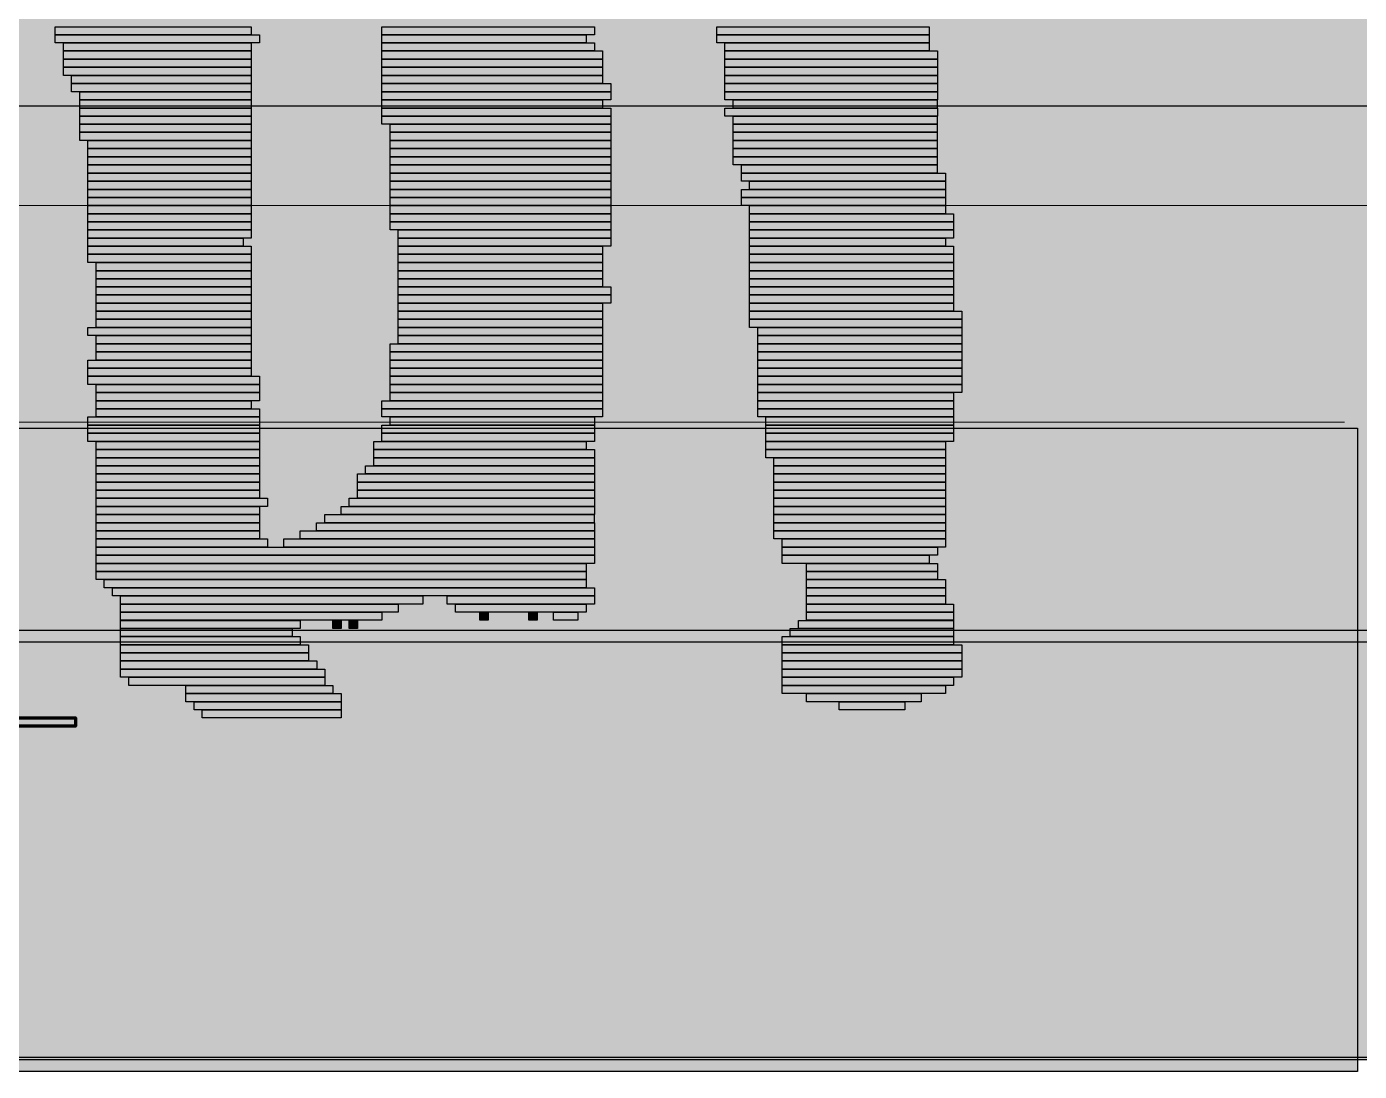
# Model space of a CAD drawing. Header units: millimetres. Extents: x 1 to 41669, y 1850 to 28527.
# Drawn here: x 20478 to 21505, y 8264 to 9069 of the extents above; entities that cross this region are included whole.
import ezdxf

# ---------------------------------------------------------------- set-up
doc = ezdxf.new("R2010")
doc.units = ezdxf.units.MM
doc.header["$LTSCALE"] = 50
for name, color, linetype in [('00_Wand_Bestand', 7, 'Continuous'), ('01_Daemmung_neu', 9, 'Continuous'), ('02_Grundstuecksgrenze', 8, 'Continuous'), ('05_Linien_stark', 7, 'Continuous'), ('06_Linien_fein', 3, 'Continuous')]:
    doc.layers.add(name, color=color, linetype=linetype)

msp = doc.modelspace()

# ---------------------------------------------------------------- hatches: boundary and pattern name
at = {"layer": '00_Wand_Bestand'}
for points in [[(20499.8, 9069.4), (20650.9, 9069.4), (20650.9, 9063.2), (20499.8, 9063.2)], [(20499.8, 9063.2), (20657.2, 9063.2), (20657.2, 9056.9), (20499.8, 9056.9)], [(20751.6, 9069.4), (20915.3, 9069.4), (20915.3, 9063.2), (20751.6, 9063.2)], [(20751.6, 9063.2), (20909, 9063.2), (20909, 9056.9), (20751.6, 9056.9)], [(21009.7, 9069.4), (21173.4, 9069.4), (21173.4, 9063.2), (21009.7, 9063.2)], [(21009.7, 9063.2), (21173.4, 9063.2), (21173.4, 9056.9), (21009.7, 9056.9)], [(20506.1, 9056.9), (20650.9, 9056.9), (20650.9, 9050.7), (20506.1, 9050.7)], [(20506.1, 9050.7), (20650.9, 9050.7), (20650.9, 9044.4), (20506.1, 9044.4)], [(20751.6, 9056.9), (20915.3, 9056.9), (20915.3, 9050.7), (20751.6, 9050.7)], [(20751.6, 9050.7), (20921.6, 9050.7), (20921.6, 9044.4), (20751.6, 9044.4)], [(21016, 9056.9), (21173.4, 9056.9), (21173.4, 9050.7), (21016, 9050.7)], [(21016, 9050.7), (21179.7, 9050.7), (21179.7, 9044.4), (21016, 9044.4)], [(20506.1, 9044.4), (20650.9, 9044.4), (20650.9, 9038.1), (20506.1, 9038.1)], [(20751.6, 9044.4), (20921.6, 9044.4), (20921.6, 9038.1), (20751.6, 9038.1)], [(21016, 9044.4), (21179.7, 9044.4), (21179.7, 9038.1), (21016, 9038.1)], [(20506.1, 9038.1), (20650.9, 9038.1), (20650.9, 9031.9), (20506.1, 9031.9)], [(20512.4, 9031.9), (20650.9, 9031.9), (20650.9, 9025.6), (20512.4, 9025.6)], [(20751.6, 9038.1), (20921.6, 9038.1), (20921.6, 9031.9), (20751.6, 9031.9)], [(20751.6, 9031.9), (20921.6, 9031.9), (20921.6, 9025.6), (20751.6, 9025.6)], [(21016, 9038.1), (21179.7, 9038.1), (21179.7, 9031.9), (21016, 9031.9)], [(21016, 9031.9), (21179.7, 9031.9), (21179.7, 9025.6), (21016, 9025.6)], [(20512.4, 9025.5), (20650.9, 9025.5), (20650.9, 9019.3), (20512.4, 9019.3)], [(20518.7, 9019.3), (20650.9, 9019.3), (20650.9, 9013), (20518.7, 9013)], [(20751.6, 9025.5), (20927.9, 9025.5), (20927.9, 9019.3), (20751.6, 9019.3)], [(20751.6, 9019.3), (20927.9, 9019.3), (20927.9, 9013), (20751.6, 9013)], [(21016, 9025.5), (21179.7, 9025.5), (21179.7, 9019.3), (21016, 9019.3)], [(21016, 9019.3), (21179.7, 9019.3), (21179.7, 9013), (21016, 9013)], [(20518.7, 9013), (20650.9, 9013), (20650.9, 9006.7), (20518.7, 9006.7)], [(20751.6, 9013), (20921.6, 9013), (20921.6, 9006.7), (20751.6, 9006.7)], [(21022.3, 9013), (21179.6, 9013), (21179.6, 9006.7), (21022.3, 9006.7)], [(20518.7, 9006.7), (20650.9, 9006.7), (20650.9, 9000.5), (20518.7, 9000.5)], [(20518.7, 9000.5), (20650.9, 9000.5), (20650.9, 8994.2), (20518.7, 8994.2)], [(20751.6, 9006.7), (20927.9, 9006.7), (20927.9, 9000.5), (20751.6, 9000.5)], [(20751.6, 9000.5), (20927.9, 9000.5), (20927.9, 8994.2), (20751.6, 8994.2)], [(21016, 9006.7), (21179.7, 9006.7), (21179.7, 9000.5), (21016, 9000.5)], [(21022.3, 9000.5), (21179.6, 9000.5), (21179.6, 8994.2), (21022.3, 8994.2)], [(20518.7, 8994.2), (20650.9, 8994.2), (20650.9, 8988), (20518.7, 8988)], [(20518.7, 8988), (20650.9, 8988), (20650.9, 8981.7), (20518.7, 8981.7)], [(20757.9, 8994.2), (20927.9, 8994.2), (20927.9, 8988), (20757.9, 8988)], [(20757.9, 8988), (20927.9, 8988), (20927.9, 8981.7), (20757.9, 8981.7)], [(21022.3, 8994.2), (21179.6, 8994.2), (21179.6, 8988), (21022.3, 8988)], [(21022.3, 8988), (21179.6, 8988), (21179.6, 8981.7), (21022.3, 8981.7)], [(20525, 8981.7), (20650.9, 8981.7), (20650.9, 8975.4), (20525, 8975.4)], [(20757.9, 8981.7), (20927.9, 8981.7), (20927.9, 8975.4), (20757.9, 8975.4)], [(21022.3, 8981.7), (21179.6, 8981.7), (21179.6, 8975.4), (21022.3, 8975.4)], [(20525, 8975.4), (20650.9, 8975.4), (20650.9, 8969.1), (20525, 8969.1)], [(20525, 8969.1), (20650.9, 8969.1), (20650.9, 8962.8), (20525, 8962.8)], [(20757.9, 8975.4), (20927.9, 8975.4), (20927.9, 8969.1), (20757.9, 8969.1)], [(20757.9, 8969.1), (20927.9, 8969.1), (20927.9, 8962.8), (20757.9, 8962.8)], [(21022.3, 8975.4), (21179.6, 8975.4), (21179.6, 8969.1), (21022.3, 8969.1)], [(21022.3, 8969.1), (21179.6, 8969.1), (21179.6, 8962.8), (21022.3, 8962.8)], [(20525, 8962.9), (20650.9, 8962.9), (20650.9, 8956.6), (20525, 8956.6)], [(20525, 8956.6), (20650.9, 8956.6), (20650.9, 8950.3), (20525, 8950.3)], [(20757.9, 8962.9), (20927.9, 8962.9), (20927.9, 8956.6), (20757.9, 8956.6)], [(20757.9, 8956.6), (20927.9, 8956.6), (20927.9, 8950.3), (20757.9, 8950.3)], [(21028.6, 8962.9), (21179.6, 8962.9), (21179.6, 8956.6), (21028.6, 8956.6)], [(21028.6, 8956.6), (21185.9, 8956.6), (21185.9, 8950.3), (21028.6, 8950.3)], [(20525, 8950.3), (20650.9, 8950.3), (20650.9, 8944), (20525, 8944)], [(20757.9, 8950.3), (20927.9, 8950.3), (20927.9, 8944), (20757.9, 8944)], [(21034.9, 8950.3), (21186, 8950.3), (21186, 8944), (21034.9, 8944)], [(20525, 8944), (20650.9, 8944), (20650.9, 8937.8), (20525, 8937.8)], [(20525, 8937.8), (20650.9, 8937.8), (20650.9, 8931.5), (20525, 8931.5)], [(20757.9, 8944), (20927.9, 8944), (20927.9, 8937.8), (20757.9, 8937.8)], [(20757.9, 8937.8), (20927.9, 8937.8), (20927.9, 8931.5), (20757.9, 8931.5)], [(21028.6, 8944), (21185.9, 8944), (21185.9, 8937.8), (21028.6, 8937.8)], [(21028.6, 8937.8), (21185.9, 8937.8), (21185.9, 8931.5), (21028.6, 8931.5)], [(20525, 8931.5), (20650.9, 8931.5), (20650.9, 8925.2), (20525, 8925.2)], [(20757.9, 8931.5), (20927.9, 8931.5), (20927.9, 8925.2), (20757.9, 8925.2)], [(21034.9, 8931.5), (21186, 8931.5), (21186, 8925.2), (21034.9, 8925.2)], [(20525, 8925.2), (20650.9, 8925.2), (20650.9, 8919), (20525, 8919)], [(20525, 8919), (20650.9, 8919), (20650.9, 8912.7), (20525, 8912.7)], [(20757.9, 8925.2), (20927.9, 8925.2), (20927.9, 8919), (20757.9, 8919)], [(20757.9, 8919), (20927.9, 8919), (20927.9, 8912.7), (20757.9, 8912.7)], [(21034.9, 8925.2), (21192.2, 8925.2), (21192.2, 8919), (21034.9, 8919)], [(21034.9, 8919), (21192.2, 8919), (21192.2, 8912.7), (21034.9, 8912.7)], [(20525, 8912.7), (20650.9, 8912.7), (20650.9, 8906.4), (20525, 8906.4)], [(20525, 8906.4), (20644.6, 8906.4), (20644.6, 8900.2), (20525, 8900.2)], [(20764.2, 8912.7), (20927.9, 8912.7), (20927.9, 8906.4), (20764.2, 8906.4)], [(20764.2, 8906.4), (20927.9, 8906.4), (20927.9, 8900.2), (20764.2, 8900.2)], [(21034.9, 8912.7), (21192.2, 8912.7), (21192.2, 8906.4), (21034.9, 8906.4)], [(21034.9, 8906.4), (21186, 8906.4), (21186, 8900.2), (21034.9, 8900.2)], [(20525, 8900.2), (20650.9, 8900.2), (20650.9, 8893.9), (20525, 8893.9)], [(20764.2, 8900.2), (20921.6, 8900.2), (20921.6, 8893.9), (20764.2, 8893.9)], [(21034.9, 8900.2), (21192.2, 8900.2), (21192.2, 8893.9), (21034.9, 8893.9)], [(20525, 8893.9), (20650.9, 8893.9), (20650.9, 8887.6), (20525, 8887.6)], [(20531.3, 8887.6), (20650.9, 8887.6), (20650.9, 8881.3), (20531.3, 8881.3)], [(20764.2, 8893.9), (20921.6, 8893.9), (20921.6, 8887.6), (20764.2, 8887.6)], [(20764.2, 8887.6), (20921.6, 8887.6), (20921.6, 8881.3), (20764.2, 8881.3)], [(21034.9, 8893.9), (21192.2, 8893.9), (21192.2, 8887.6), (21034.9, 8887.6)], [(21034.9, 8887.6), (21192.2, 8887.6), (21192.2, 8881.3), (21034.9, 8881.3)], [(20531.3, 8881.3), (20650.9, 8881.3), (20650.9, 8875.1), (20531.3, 8875.1)], [(20531.3, 8875.1), (20650.9, 8875.1), (20650.9, 8868.8), (20531.3, 8868.8)], [(20764.2, 8881.3), (20921.6, 8881.3), (20921.6, 8875.1), (20764.2, 8875.1)], [(20764.2, 8875.1), (20921.6, 8875.1), (20921.6, 8868.8), (20764.2, 8868.8)], [(21034.9, 8881.3), (21192.2, 8881.3), (21192.2, 8875.1), (21034.9, 8875.1)], [(21034.9, 8875.1), (21192.2, 8875.1), (21192.2, 8868.8), (21034.9, 8868.8)], [(20531.3, 8868.8), (20650.9, 8868.8), (20650.9, 8862.6), (20531.3, 8862.6)], [(20764.2, 8868.8), (20927.9, 8868.8), (20927.9, 8862.6), (20764.2, 8862.6)], [(21034.9, 8868.8), (21192.2, 8868.8), (21192.2, 8862.6), (21034.9, 8862.6)], [(20531.3, 8862.6), (20650.9, 8862.6), (20650.9, 8856.3), (20531.3, 8856.3)], [(20531.3, 8856.3), (20650.9, 8856.3), (20650.9, 8850), (20531.3, 8850)], [(20764.2, 8862.6), (20927.9, 8862.6), (20927.9, 8856.3), (20764.2, 8856.3)], [(20764.2, 8856.3), (20921.6, 8856.3), (20921.6, 8850), (20764.2, 8850)], [(21034.9, 8862.6), (21192.2, 8862.6), (21192.2, 8856.3), (21034.9, 8856.3)], [(21034.9, 8856.3), (21192.2, 8856.3), (21192.2, 8850), (21034.9, 8850)], [(20531.3, 8850), (20650.9, 8850), (20650.9, 8843.8), (20531.3, 8843.8)], [(20531.3, 8843.8), (20650.9, 8843.8), (20650.9, 8837.5), (20531.3, 8837.5)], [(20764.2, 8850), (20921.6, 8850), (20921.6, 8843.8), (20764.2, 8843.8)], [(20764.2, 8843.8), (20921.6, 8843.8), (20921.6, 8837.5), (20764.2, 8837.5)], [(21034.9, 8850), (21198.6, 8850), (21198.6, 8843.8), (21034.9, 8843.8)], [(21034.9, 8843.8), (21198.6, 8843.8), (21198.6, 8837.5), (21034.9, 8837.5)], [(20525, 8837.4), (20650.9, 8837.4), (20650.9, 8831.2), (20525, 8831.2)], [(20764.2, 8837.4), (20921.6, 8837.4), (20921.6, 8831.2), (20764.2, 8831.2)], [(21041.2, 8837.4), (21198.6, 8837.4), (21198.6, 8831.2), (21041.2, 8831.2)], [(20531.3, 8831.2), (20650.9, 8831.2), (20650.9, 8824.9), (20531.3, 8824.9)], [(20531.3, 8824.9), (20650.9, 8824.9), (20650.9, 8818.7), (20531.3, 8818.7)], [(20757.9, 8824.9), (20921.6, 8824.9), (20921.6, 8818.7), (20757.9, 8818.7)], [(20764.2, 8831.2), (20921.6, 8831.2), (20921.6, 8824.9), (20764.2, 8824.9)], [(21041.2, 8831.2), (21198.6, 8831.2), (21198.6, 8824.9), (21041.2, 8824.9)], [(21041.2, 8824.9), (21198.6, 8824.9), (21198.6, 8818.7), (21041.2, 8818.7)], [(20531.3, 8818.7), (20650.9, 8818.7), (20650.9, 8812.4), (20531.3, 8812.4)], [(20757.9, 8818.7), (20921.6, 8818.7), (20921.6, 8812.4), (20757.9, 8812.4)], [(21041.2, 8818.7), (21198.6, 8818.7), (21198.6, 8812.4), (21041.2, 8812.4)], [(20525, 8812.4), (20650.9, 8812.4), (20650.9, 8806.1), (20525, 8806.1)], [(20525, 8806.1), (20650.9, 8806.1), (20650.9, 8799.9), (20525, 8799.9)], [(20757.9, 8812.4), (20921.6, 8812.4), (20921.6, 8806.1), (20757.9, 8806.1)], [(20757.9, 8806.1), (20921.6, 8806.1), (20921.6, 8799.9), (20757.9, 8799.9)], [(21041.2, 8812.4), (21198.6, 8812.4), (21198.6, 8806.1), (21041.2, 8806.1)], [(21041.2, 8806.1), (21198.6, 8806.1), (21198.6, 8799.9), (21041.2, 8799.9)], [(20525, 8799.9), (20657.2, 8799.9), (20657.2, 8793.6), (20525, 8793.6)], [(20531.3, 8793.6), (20657.2, 8793.6), (20657.2, 8787.3), (20531.3, 8787.3)], [(20757.9, 8799.9), (20921.6, 8799.9), (20921.6, 8793.6), (20757.9, 8793.6)], [(20757.9, 8793.6), (20921.6, 8793.6), (20921.6, 8787.3), (20757.9, 8787.3)], [(21041.2, 8799.9), (21198.6, 8799.9), (21198.6, 8793.6), (21041.2, 8793.6)], [(21041.2, 8793.6), (21198.6, 8793.6), (21198.6, 8787.3), (21041.2, 8787.3)], [(20531.3, 8787.3), (20657.2, 8787.3), (20657.2, 8781), (20531.3, 8781)], [(20757.9, 8787.3), (20921.6, 8787.3), (20921.6, 8781), (20757.9, 8781)], [(21041.2, 8787.3), (21192.2, 8787.3), (21192.2, 8781), (21041.2, 8781)], [(20531.3, 8781), (20650.9, 8781), (20650.9, 8774.7), (20531.3, 8774.7)], [(20531.3, 8774.8), (20657.2, 8774.8), (20657.2, 8768.5), (20531.3, 8768.5)], [(20751.6, 8781), (20921.6, 8781), (20921.6, 8774.7), (20751.6, 8774.7)], [(20751.6, 8774.8), (20921.6, 8774.8), (20921.6, 8768.5), (20751.6, 8768.5)], [(21041.2, 8781), (21192.2, 8781), (21192.2, 8774.7), (21041.2, 8774.7)], [(21041.2, 8774.8), (21192.2, 8774.8), (21192.2, 8768.5), (21041.2, 8768.5)], [(20525, 8768.5), (20657.2, 8768.5), (20657.2, 8762.2), (20525, 8762.2)], [(20525, 8762.2), (20657.2, 8762.2), (20657.2, 8756), (20525, 8756)], [(20751.6, 8762.2), (20915.3, 8762.2), (20915.3, 8756), (20751.6, 8756)], [(20757.9, 8768.5), (20915.3, 8768.5), (20915.3, 8762.2), (20757.9, 8762.2)], [(21047.5, 8768.5), (21192.2, 8768.5), (21192.2, 8762.2), (21047.5, 8762.2)], [(21047.5, 8762.2), (21192.2, 8762.2), (21192.2, 8756), (21047.5, 8756)], [(20525, 8756), (20657.2, 8756), (20657.2, 8749.7), (20525, 8749.7)], [(20751.6, 8756), (20915.3, 8756), (20915.3, 8749.7), (20751.6, 8749.7)], [(21047.5, 8756), (21192.2, 8756), (21192.2, 8749.7), (21047.5, 8749.7)], [(20531.3, 8749.7), (20657.2, 8749.7), (20657.2, 8743.4), (20531.3, 8743.4)], [(20531.3, 8743.4), (20657.2, 8743.4), (20657.2, 8737.1), (20531.3, 8737.1)], [(20745.3, 8749.7), (20909, 8749.7), (20909, 8743.4), (20745.3, 8743.4)], [(20745.3, 8743.4), (20915.3, 8743.4), (20915.3, 8737.1), (20745.3, 8737.1)], [(21047.5, 8749.7), (21185.9, 8749.7), (21185.9, 8743.4), (21047.5, 8743.4)], [(21047.5, 8743.4), (21185.9, 8743.4), (21185.9, 8737.1), (21047.5, 8737.1)], [(20531.3, 8737.1), (20657.2, 8737.1), (20657.2, 8730.9), (20531.3, 8730.9)], [(20531.3, 8730.9), (20657.2, 8730.9), (20657.2, 8724.6), (20531.3, 8724.6)], [(20739, 8730.9), (20915.3, 8730.9), (20915.3, 8724.6), (20739, 8724.6)], [(20745.3, 8737.1), (20915.3, 8737.1), (20915.3, 8730.9), (20745.3, 8730.9)], [(21053.7, 8737.1), (21185.9, 8737.1), (21185.9, 8730.9), (21053.7, 8730.9)], [(21053.7, 8730.9), (21185.9, 8730.9), (21185.9, 8724.6), (21053.7, 8724.6)], [(20531.3, 8724.6), (20657.2, 8724.6), (20657.2, 8718.3), (20531.3, 8718.3)], [(20732.7, 8724.6), (20915.3, 8724.6), (20915.3, 8718.3), (20732.7, 8718.3)], [(21053.7, 8724.6), (21185.9, 8724.6), (21185.9, 8718.3), (21053.7, 8718.3)], [(20531.3, 8718.3), (20657.2, 8718.3), (20657.2, 8712.1), (20531.3, 8712.1)], [(20531.3, 8712.1), (20657.2, 8712.1), (20657.2, 8705.8), (20531.3, 8705.8)], [(20732.7, 8718.3), (20915.3, 8718.3), (20915.3, 8712.1), (20732.7, 8712.1)], [(20732.7, 8712.1), (20915.3, 8712.1), (20915.3, 8705.8), (20732.7, 8705.8)], [(21053.7, 8718.3), (21185.9, 8718.3), (21185.9, 8712.1), (21053.7, 8712.1)], [(21053.7, 8712.1), (21185.9, 8712.1), (21185.9, 8705.8), (21053.7, 8705.8)], [(20531.3, 8705.8), (20663.5, 8705.8), (20663.5, 8699.5), (20531.3, 8699.5)], [(20726.4, 8705.8), (20915.3, 8705.8), (20915.3, 8699.5), (20726.4, 8699.5)], [(21053.7, 8705.8), (21185.9, 8705.8), (21185.9, 8699.5), (21053.7, 8699.5)], [(20531.3, 8699.5), (20657.2, 8699.5), (20657.2, 8693.3), (20531.3, 8693.3)], [(20531.3, 8693.3), (20657.2, 8693.3), (20657.2, 8687), (20531.3, 8687)], [(20707.5, 8693.3), (20915.2, 8693.3), (20915.2, 8687), (20707.5, 8687)], [(20720.2, 8699.5), (20915.3, 8699.5), (20915.3, 8693.3), (20720.2, 8693.3)], [(21053.7, 8699.5), (21185.9, 8699.5), (21185.9, 8693.3), (21053.7, 8693.3)], [(21053.7, 8693.3), (21185.9, 8693.3), (21185.9, 8687), (21053.7, 8687)], [(20531.3, 8687), (20657.2, 8687), (20657.2, 8680.7), (20531.3, 8680.7)], [(20531.3, 8680.7), (20657.2, 8680.7), (20657.2, 8674.5), (20531.3, 8674.5)], [(20688.7, 8680.7), (20915.3, 8680.7), (20915.3, 8674.5), (20688.7, 8674.5)], [(20701.2, 8687), (20915.3, 8687), (20915.3, 8680.7), (20701.2, 8680.7)], [(21053.7, 8687), (21185.9, 8687), (21185.9, 8680.7), (21053.7, 8680.7)], [(21053.7, 8680.7), (21185.9, 8680.7), (21185.9, 8674.5), (21053.7, 8674.5)], [(20531.3, 8674.5), (20663.5, 8674.5), (20663.5, 8668.2), (20531.3, 8668.2)], [(20676.1, 8674.5), (20915.3, 8674.5), (20915.3, 8668.2), (20676.1, 8668.2)], [(21060.1, 8674.5), (21185.9, 8674.5), (21185.9, 8668.2), (21060.1, 8668.2)], [(20531.3, 8668.2), (20915.3, 8668.2), (20915.3, 8661.9), (20531.3, 8661.9)], [(20531.3, 8661.9), (20915.3, 8661.9), (20915.3, 8655.6), (20531.3, 8655.6)], [(21060.1, 8668.2), (21179.7, 8668.2), (21179.7, 8661.9), (21060.1, 8661.9)], [(21060.1, 8661.9), (21173.4, 8661.9), (21173.4, 8655.6), (21060.1, 8655.6)], [(20531.3, 8655.6), (20909, 8655.6), (20909, 8649.3), (20531.3, 8649.3)], [(20531.3, 8649.3), (20909, 8649.3), (20909, 8643.1), (20531.3, 8643.1)], [(21078.9, 8655.6), (21179.7, 8655.6), (21179.7, 8649.3), (21078.9, 8649.3)], [(21078.9, 8649.3), (21179.7, 8649.3), (21179.7, 8643.1), (21078.9, 8643.1)], [(20537.6, 8643.1), (20909, 8643.1), (20909, 8636.8), (20537.6, 8636.8)], [(21078.9, 8643.1), (21186, 8643.1), (21186, 8636.8), (21078.9, 8636.8)], [(20543.9, 8636.8), (20915.3, 8636.8), (20915.3, 8630.6), (20543.9, 8630.6)], [(20550.2, 8630.6), (20783.1, 8630.6), (20783.1, 8624.3), (20550.2, 8624.3)], [(20802, 8630.6), (20915.3, 8630.6), (20915.3, 8624.3), (20802, 8624.3)], [(21078.9, 8636.8), (21186, 8636.8), (21186, 8630.6), (21078.9, 8630.6)], [(21078.9, 8630.6), (21186, 8630.6), (21186, 8624.3), (21078.9, 8624.3)], [(20550.2, 8624.3), (20764.2, 8624.3), (20764.2, 8618), (20550.2, 8618)], [(20550.2, 8618), (20751.6, 8618), (20751.6, 8611.8), (20550.2, 8611.8)], [(20808.2, 8624.3), (20909, 8624.3), (20909, 8618), (20808.2, 8618)], [(20827.1, 8618), (20833.4, 8618), (20833.4, 8611.8), (20827.1, 8611.8)], [(20864.9, 8618), (20871.2, 8618), (20871.2, 8611.8), (20864.9, 8611.8)], [(20883.8, 8618), (20902.7, 8618), (20902.7, 8611.8), (20883.8, 8611.8)], [(21078.9, 8624.3), (21192.2, 8624.3), (21192.2, 8618), (21078.9, 8618)], [(21078.9, 8618), (21192.2, 8618), (21192.2, 8611.8), (21078.9, 8611.8)], [(20550.2, 8611.7), (20688.7, 8611.7), (20688.7, 8605.5), (20550.2, 8605.5)], [(20713.8, 8611.7), (20720.2, 8611.7), (20720.2, 8605.5), (20713.8, 8605.5)], [(20726.4, 8611.7), (20732.7, 8611.7), (20732.7, 8605.5), (20726.4, 8605.5)], [(21072.7, 8611.7), (21192.2, 8611.7), (21192.2, 8605.5), (21072.7, 8605.5)], [(20550.2, 8605.5), (20682.4, 8605.5), (20682.4, 8599.2), (20550.2, 8599.2)], [(20550.2, 8599.2), (20688.7, 8599.2), (20688.7, 8592.9), (20550.2, 8592.9)], [(21060.1, 8599.2), (21192.2, 8599.2), (21192.2, 8592.9), (21060.1, 8592.9)], [(21066.3, 8605.5), (21192.2, 8605.5), (21192.2, 8599.2), (21066.3, 8599.2)], [(20550.2, 8592.9), (20695, 8592.9), (20695, 8586.6), (20550.2, 8586.6)], [(21060.1, 8592.9), (21198.5, 8592.9), (21198.5, 8586.6), (21060.1, 8586.6)], [(20550.2, 8586.6), (20695, 8586.6), (20695, 8580.4), (20550.2, 8580.4)], [(20550.2, 8580.4), (20701.3, 8580.4), (20701.3, 8574.1), (20550.2, 8574.1)], [(21060.1, 8586.6), (21198.5, 8586.6), (21198.5, 8580.4), (21060.1, 8580.4)], [(21060.1, 8580.4), (21198.5, 8580.4), (21198.5, 8574.1), (21060.1, 8574.1)], [(20550.2, 8574.1), (20707.6, 8574.1), (20707.6, 8567.9), (20550.2, 8567.9)], [(20556.5, 8567.9), (20707.6, 8567.9), (20707.6, 8561.6), (20556.5, 8561.6)], [(21060.1, 8574.1), (21198.5, 8574.1), (21198.5, 8567.9), (21060.1, 8567.9)], [(21060.1, 8567.9), (21192.2, 8567.9), (21192.2, 8561.6), (21060.1, 8561.6)], [(20600.5, 8561.6), (20713.8, 8561.6), (20713.8, 8555.3), (20600.5, 8555.3)], [(21060.1, 8561.6), (21185.9, 8561.6), (21185.9, 8555.3), (21060.1, 8555.3)], [(20600.5, 8555.3), (20720.2, 8555.3), (20720.2, 8549), (20600.5, 8549)], [(20606.8, 8549), (20720.2, 8549), (20720.2, 8542.8), (20606.8, 8542.8)], [(21078.9, 8555.3), (21167.1, 8555.3), (21167.1, 8549), (21078.9, 8549)], [(21104.1, 8549), (21154.5, 8549), (21154.5, 8542.8), (21104.1, 8542.8)], [(20613.1, 8542.8), (20720.1, 8542.8), (20720.1, 8536.5), (20613.1, 8536.5)]]:
    msp.add_hatch(color=7, dxfattribs=at).paths.add_polyline_path(points)
at = {"layer": '00_Wand_Bestand', "transparency": 33554564}
for points in [[(1.4, 9008.3), (33689.7, 9008.3), (33689.7, 8274.8), (1.4, 8274.8)], [(3.5, 8604.2), (33690.2, 8604.2), (33690.2, 8272.9), (3.5, 8272.9)]]:
    msp.add_hatch(color=7, dxfattribs=at).paths.add_polyline_path(points)
at = {"layer": '01_Daemmung_neu'}
msp.add_hatch(color=7, dxfattribs=at).paths.add_polyline_path([(11049.8, 17953.8), (24526.3, 17953.8), (24526.3, 8595), (11049.8, 8595)])
at = {"layer": '02_Grundstuecksgrenze', "transparency": 33554477}
msp.add_hatch(color=7, dxfattribs=at).paths.add_polyline_path([(11251.6, 8759.8), (21503.4, 8759.8), (21503.4, 8264), (11251.6, 8264)])

# ---------------------------------------------------------------- linework, layer by layer
at = {"layer": '00_Wand_Bestand'}
for points in [[(20499.8, 9069.4), (20650.9, 9069.4), (20650.9, 9063.2), (20499.8, 9063.2)], [(20499.8, 9063.2), (20657.2, 9063.2), (20657.2, 9056.9), (20499.8, 9056.9)], [(20751.6, 9069.4), (20915.3, 9069.4), (20915.3, 9063.2), (20751.6, 9063.2)], [(20751.6, 9063.2), (20909, 9063.2), (20909, 9056.9), (20751.6, 9056.9)], [(21009.7, 9069.4), (21173.4, 9069.4), (21173.4, 9063.2), (21009.7, 9063.2)], [(21009.7, 9063.2), (21173.4, 9063.2), (21173.4, 9056.9), (21009.7, 9056.9)], [(20506.1, 9056.9), (20650.9, 9056.9), (20650.9, 9050.7), (20506.1, 9050.7)], [(20506.1, 9050.7), (20650.9, 9050.7), (20650.9, 9044.4), (20506.1, 9044.4)], [(20751.6, 9056.9), (20915.3, 9056.9), (20915.3, 9050.7), (20751.6, 9050.7)], [(20751.6, 9050.7), (20921.6, 9050.7), (20921.6, 9044.4), (20751.6, 9044.4)], [(21016, 9056.9), (21173.4, 9056.9), (21173.4, 9050.7), (21016, 9050.7)], [(21016, 9050.7), (21179.7, 9050.7), (21179.7, 9044.4), (21016, 9044.4)], [(20506.1, 9044.4), (20650.9, 9044.4), (20650.9, 9038.1), (20506.1, 9038.1)], [(20751.6, 9044.4), (20921.6, 9044.4), (20921.6, 9038.1), (20751.6, 9038.1)], [(21016, 9044.4), (21179.7, 9044.4), (21179.7, 9038.1), (21016, 9038.1)], [(20506.1, 9038.1), (20650.9, 9038.1), (20650.9, 9031.9), (20506.1, 9031.9)], [(20512.4, 9031.9), (20650.9, 9031.9), (20650.9, 9025.6), (20512.4, 9025.6)], [(20751.6, 9038.1), (20921.6, 9038.1), (20921.6, 9031.9), (20751.6, 9031.9)], [(20751.6, 9031.9), (20921.6, 9031.9), (20921.6, 9025.6), (20751.6, 9025.6)], [(21016, 9038.1), (21179.7, 9038.1), (21179.7, 9031.9), (21016, 9031.9)], [(21016, 9031.9), (21179.7, 9031.9), (21179.7, 9025.6), (21016, 9025.6)], [(20512.4, 9025.5), (20650.9, 9025.5), (20650.9, 9019.3), (20512.4, 9019.3)], [(20518.7, 9019.3), (20650.9, 9019.3), (20650.9, 9013), (20518.7, 9013)], [(20751.6, 9025.5), (20927.9, 9025.5), (20927.9, 9019.3), (20751.6, 9019.3)], [(20751.6, 9019.3), (20927.9, 9019.3), (20927.9, 9013), (20751.6, 9013)], [(21016, 9025.5), (21179.7, 9025.5), (21179.7, 9019.3), (21016, 9019.3)], [(21016, 9019.3), (21179.7, 9019.3), (21179.7, 9013), (21016, 9013)], [(1.4, 9008.3), (33689.7, 9008.3), (33689.7, 8274.8), (1.4, 8274.8)], [(20518.7, 9013), (20650.9, 9013), (20650.9, 9006.7), (20518.7, 9006.7)], [(20751.6, 9013), (20921.6, 9013), (20921.6, 9006.7), (20751.6, 9006.7)], [(21022.3, 9013), (21179.6, 9013), (21179.6, 9006.7), (21022.3, 9006.7)], [(20518.7, 9006.7), (20650.9, 9006.7), (20650.9, 9000.5), (20518.7, 9000.5)], [(20518.7, 9000.5), (20650.9, 9000.5), (20650.9, 8994.2), (20518.7, 8994.2)], [(20751.6, 9006.7), (20927.9, 9006.7), (20927.9, 9000.5), (20751.6, 9000.5)], [(20751.6, 9000.5), (20927.9, 9000.5), (20927.9, 8994.2), (20751.6, 8994.2)], [(21016, 9006.7), (21179.7, 9006.7), (21179.7, 9000.5), (21016, 9000.5)], [(21022.3, 9000.5), (21179.6, 9000.5), (21179.6, 8994.2), (21022.3, 8994.2)], [(20518.7, 8994.2), (20650.9, 8994.2), (20650.9, 8988), (20518.7, 8988)], [(20518.7, 8988), (20650.9, 8988), (20650.9, 8981.7), (20518.7, 8981.7)], [(20757.9, 8994.2), (20927.9, 8994.2), (20927.9, 8988), (20757.9, 8988)], [(20757.9, 8988), (20927.9, 8988), (20927.9, 8981.7), (20757.9, 8981.7)], [(21022.3, 8994.2), (21179.6, 8994.2), (21179.6, 8988), (21022.3, 8988)], [(21022.3, 8988), (21179.6, 8988), (21179.6, 8981.7), (21022.3, 8981.7)], [(20525, 8981.7), (20650.9, 8981.7), (20650.9, 8975.4), (20525, 8975.4)], [(20757.9, 8981.7), (20927.9, 8981.7), (20927.9, 8975.4), (20757.9, 8975.4)], [(21022.3, 8981.7), (21179.6, 8981.7), (21179.6, 8975.4), (21022.3, 8975.4)], [(20525, 8975.4), (20650.9, 8975.4), (20650.9, 8969.1), (20525, 8969.1)], [(20525, 8969.1), (20650.9, 8969.1), (20650.9, 8962.8), (20525, 8962.8)], [(20757.9, 8975.4), (20927.9, 8975.4), (20927.9, 8969.1), (20757.9, 8969.1)], [(20757.9, 8969.1), (20927.9, 8969.1), (20927.9, 8962.8), (20757.9, 8962.8)], [(21022.3, 8975.4), (21179.6, 8975.4), (21179.6, 8969.1), (21022.3, 8969.1)], [(21022.3, 8969.1), (21179.6, 8969.1), (21179.6, 8962.8), (21022.3, 8962.8)], [(20525, 8962.9), (20650.9, 8962.9), (20650.9, 8956.6), (20525, 8956.6)], [(20525, 8956.6), (20650.9, 8956.6), (20650.9, 8950.3), (20525, 8950.3)], [(20757.9, 8962.9), (20927.9, 8962.9), (20927.9, 8956.6), (20757.9, 8956.6)], [(20757.9, 8956.6), (20927.9, 8956.6), (20927.9, 8950.3), (20757.9, 8950.3)], [(21028.6, 8962.9), (21179.6, 8962.9), (21179.6, 8956.6), (21028.6, 8956.6)], [(21028.6, 8956.6), (21185.9, 8956.6), (21185.9, 8950.3), (21028.6, 8950.3)], [(20525, 8950.3), (20650.9, 8950.3), (20650.9, 8944), (20525, 8944)], [(20757.9, 8950.3), (20927.9, 8950.3), (20927.9, 8944), (20757.9, 8944)], [(21034.9, 8950.3), (21186, 8950.3), (21186, 8944), (21034.9, 8944)], [(20525, 8944), (20650.9, 8944), (20650.9, 8937.8), (20525, 8937.8)], [(20525, 8937.8), (20650.9, 8937.8), (20650.9, 8931.5), (20525, 8931.5)], [(20757.9, 8944), (20927.9, 8944), (20927.9, 8937.8), (20757.9, 8937.8)], [(20757.9, 8937.8), (20927.9, 8937.8), (20927.9, 8931.5), (20757.9, 8931.5)], [(21028.6, 8944), (21185.9, 8944), (21185.9, 8937.8), (21028.6, 8937.8)], [(21028.6, 8937.8), (21185.9, 8937.8), (21185.9, 8931.5), (21028.6, 8931.5)], [(20525, 8931.5), (20650.9, 8931.5), (20650.9, 8925.2), (20525, 8925.2)], [(20757.9, 8931.5), (20927.9, 8931.5), (20927.9, 8925.2), (20757.9, 8925.2)], [(21034.9, 8931.5), (21186, 8931.5), (21186, 8925.2), (21034.9, 8925.2)], [(20525, 8925.2), (20650.9, 8925.2), (20650.9, 8919), (20525, 8919)], [(20525, 8919), (20650.9, 8919), (20650.9, 8912.7), (20525, 8912.7)], [(20757.9, 8925.2), (20927.9, 8925.2), (20927.9, 8919), (20757.9, 8919)], [(20757.9, 8919), (20927.9, 8919), (20927.9, 8912.7), (20757.9, 8912.7)], [(21034.9, 8925.2), (21192.2, 8925.2), (21192.2, 8919), (21034.9, 8919)], [(21034.9, 8919), (21192.2, 8919), (21192.2, 8912.7), (21034.9, 8912.7)], [(20525, 8912.7), (20650.9, 8912.7), (20650.9, 8906.4), (20525, 8906.4)], [(20525, 8906.4), (20644.6, 8906.4), (20644.6, 8900.2), (20525, 8900.2)], [(20764.2, 8912.7), (20927.9, 8912.7), (20927.9, 8906.4), (20764.2, 8906.4)], [(20764.2, 8906.4), (20927.9, 8906.4), (20927.9, 8900.2), (20764.2, 8900.2)], [(21034.9, 8912.7), (21192.2, 8912.7), (21192.2, 8906.4), (21034.9, 8906.4)], [(21034.9, 8906.4), (21186, 8906.4), (21186, 8900.2), (21034.9, 8900.2)], [(20525, 8900.2), (20650.9, 8900.2), (20650.9, 8893.9), (20525, 8893.9)], [(20764.2, 8900.2), (20921.6, 8900.2), (20921.6, 8893.9), (20764.2, 8893.9)], [(21034.9, 8900.2), (21192.2, 8900.2), (21192.2, 8893.9), (21034.9, 8893.9)], [(20525, 8893.9), (20650.9, 8893.9), (20650.9, 8887.6), (20525, 8887.6)], [(20531.3, 8887.6), (20650.9, 8887.6), (20650.9, 8881.3), (20531.3, 8881.3)], [(20764.2, 8893.9), (20921.6, 8893.9), (20921.6, 8887.6), (20764.2, 8887.6)], [(20764.2, 8887.6), (20921.6, 8887.6), (20921.6, 8881.3), (20764.2, 8881.3)], [(21034.9, 8893.9), (21192.2, 8893.9), (21192.2, 8887.6), (21034.9, 8887.6)], [(21034.9, 8887.6), (21192.2, 8887.6), (21192.2, 8881.3), (21034.9, 8881.3)], [(20531.3, 8881.3), (20650.9, 8881.3), (20650.9, 8875.1), (20531.3, 8875.1)], [(20531.3, 8875.1), (20650.9, 8875.1), (20650.9, 8868.8), (20531.3, 8868.8)], [(20764.2, 8881.3), (20921.6, 8881.3), (20921.6, 8875.1), (20764.2, 8875.1)], [(20764.2, 8875.1), (20921.6, 8875.1), (20921.6, 8868.8), (20764.2, 8868.8)], [(21034.9, 8881.3), (21192.2, 8881.3), (21192.2, 8875.1), (21034.9, 8875.1)], [(21034.9, 8875.1), (21192.2, 8875.1), (21192.2, 8868.8), (21034.9, 8868.8)], [(20531.3, 8868.8), (20650.9, 8868.8), (20650.9, 8862.6), (20531.3, 8862.6)], [(20764.2, 8868.8), (20927.9, 8868.8), (20927.9, 8862.6), (20764.2, 8862.6)], [(21034.9, 8868.8), (21192.2, 8868.8), (21192.2, 8862.6), (21034.9, 8862.6)], [(20531.3, 8862.6), (20650.9, 8862.6), (20650.9, 8856.3), (20531.3, 8856.3)], [(20531.3, 8856.3), (20650.9, 8856.3), (20650.9, 8850), (20531.3, 8850)], [(20764.2, 8862.6), (20927.9, 8862.6), (20927.9, 8856.3), (20764.2, 8856.3)], [(20764.2, 8856.3), (20921.6, 8856.3), (20921.6, 8850), (20764.2, 8850)], [(21034.9, 8862.6), (21192.2, 8862.6), (21192.2, 8856.3), (21034.9, 8856.3)], [(21034.9, 8856.3), (21192.2, 8856.3), (21192.2, 8850), (21034.9, 8850)], [(20531.3, 8850), (20650.9, 8850), (20650.9, 8843.8), (20531.3, 8843.8)], [(20531.3, 8843.8), (20650.9, 8843.8), (20650.9, 8837.5), (20531.3, 8837.5)], [(20764.2, 8850), (20921.6, 8850), (20921.6, 8843.8), (20764.2, 8843.8)], [(20764.2, 8843.8), (20921.6, 8843.8), (20921.6, 8837.5), (20764.2, 8837.5)], [(21034.9, 8850), (21198.6, 8850), (21198.6, 8843.8), (21034.9, 8843.8)], [(21034.9, 8843.8), (21198.6, 8843.8), (21198.6, 8837.5), (21034.9, 8837.5)], [(20525, 8837.4), (20650.9, 8837.4), (20650.9, 8831.2), (20525, 8831.2)], [(20764.2, 8837.4), (20921.6, 8837.4), (20921.6, 8831.2), (20764.2, 8831.2)], [(21041.2, 8837.4), (21198.6, 8837.4), (21198.6, 8831.2), (21041.2, 8831.2)], [(20531.3, 8831.2), (20650.9, 8831.2), (20650.9, 8824.9), (20531.3, 8824.9)], [(20531.3, 8824.9), (20650.9, 8824.9), (20650.9, 8818.7), (20531.3, 8818.7)], [(20757.9, 8824.9), (20921.6, 8824.9), (20921.6, 8818.7), (20757.9, 8818.7)], [(20764.2, 8831.2), (20921.6, 8831.2), (20921.6, 8824.9), (20764.2, 8824.9)], [(21041.2, 8831.2), (21198.6, 8831.2), (21198.6, 8824.9), (21041.2, 8824.9)], [(21041.2, 8824.9), (21198.6, 8824.9), (21198.6, 8818.7), (21041.2, 8818.7)], [(20531.3, 8818.7), (20650.9, 8818.7), (20650.9, 8812.4), (20531.3, 8812.4)], [(20757.9, 8818.7), (20921.6, 8818.7), (20921.6, 8812.4), (20757.9, 8812.4)], [(21041.2, 8818.7), (21198.6, 8818.7), (21198.6, 8812.4), (21041.2, 8812.4)], [(20525, 8812.4), (20650.9, 8812.4), (20650.9, 8806.1), (20525, 8806.1)], [(20525, 8806.1), (20650.9, 8806.1), (20650.9, 8799.9), (20525, 8799.9)], [(20757.9, 8812.4), (20921.6, 8812.4), (20921.6, 8806.1), (20757.9, 8806.1)], [(20757.9, 8806.1), (20921.6, 8806.1), (20921.6, 8799.9), (20757.9, 8799.9)], [(21041.2, 8812.4), (21198.6, 8812.4), (21198.6, 8806.1), (21041.2, 8806.1)], [(21041.2, 8806.1), (21198.6, 8806.1), (21198.6, 8799.9), (21041.2, 8799.9)], [(20525, 8799.9), (20657.2, 8799.9), (20657.2, 8793.6), (20525, 8793.6)], [(20531.3, 8793.6), (20657.2, 8793.6), (20657.2, 8787.3), (20531.3, 8787.3)], [(20757.9, 8799.9), (20921.6, 8799.9), (20921.6, 8793.6), (20757.9, 8793.6)], [(20757.9, 8793.6), (20921.6, 8793.6), (20921.6, 8787.3), (20757.9, 8787.3)], [(21041.2, 8799.9), (21198.6, 8799.9), (21198.6, 8793.6), (21041.2, 8793.6)], [(21041.2, 8793.6), (21198.6, 8793.6), (21198.6, 8787.3), (21041.2, 8787.3)], [(20531.3, 8787.3), (20657.2, 8787.3), (20657.2, 8781), (20531.3, 8781)], [(20757.9, 8787.3), (20921.6, 8787.3), (20921.6, 8781), (20757.9, 8781)], [(21041.2, 8787.3), (21192.2, 8787.3), (21192.2, 8781), (21041.2, 8781)], [(20531.3, 8781), (20650.9, 8781), (20650.9, 8774.7), (20531.3, 8774.7)], [(20531.3, 8774.8), (20657.2, 8774.8), (20657.2, 8768.5), (20531.3, 8768.5)], [(20751.6, 8781), (20921.6, 8781), (20921.6, 8774.7), (20751.6, 8774.7)], [(20751.6, 8774.8), (20921.6, 8774.8), (20921.6, 8768.5), (20751.6, 8768.5)], [(21041.2, 8781), (21192.2, 8781), (21192.2, 8774.7), (21041.2, 8774.7)], [(21041.2, 8774.8), (21192.2, 8774.8), (21192.2, 8768.5), (21041.2, 8768.5)], [(20525, 8768.5), (20657.2, 8768.5), (20657.2, 8762.2), (20525, 8762.2)], [(20525, 8762.2), (20657.2, 8762.2), (20657.2, 8756), (20525, 8756)], [(20751.6, 8762.2), (20915.3, 8762.2), (20915.3, 8756), (20751.6, 8756)], [(20757.9, 8768.5), (20915.3, 8768.5), (20915.3, 8762.2), (20757.9, 8762.2)], [(21047.5, 8768.5), (21192.2, 8768.5), (21192.2, 8762.2), (21047.5, 8762.2)], [(21047.5, 8762.2), (21192.2, 8762.2), (21192.2, 8756), (21047.5, 8756)], [(20525, 8756), (20657.2, 8756), (20657.2, 8749.7), (20525, 8749.7)], [(20751.6, 8756), (20915.3, 8756), (20915.3, 8749.7), (20751.6, 8749.7)], [(21047.5, 8756), (21192.2, 8756), (21192.2, 8749.7), (21047.5, 8749.7)], [(20531.3, 8749.7), (20657.2, 8749.7), (20657.2, 8743.4), (20531.3, 8743.4)], [(20531.3, 8743.4), (20657.2, 8743.4), (20657.2, 8737.1), (20531.3, 8737.1)], [(20745.3, 8749.7), (20909, 8749.7), (20909, 8743.4), (20745.3, 8743.4)], [(20745.3, 8743.4), (20915.3, 8743.4), (20915.3, 8737.1), (20745.3, 8737.1)], [(21047.5, 8749.7), (21185.9, 8749.7), (21185.9, 8743.4), (21047.5, 8743.4)], [(21047.5, 8743.4), (21185.9, 8743.4), (21185.9, 8737.1), (21047.5, 8737.1)], [(20531.3, 8737.1), (20657.2, 8737.1), (20657.2, 8730.9), (20531.3, 8730.9)], [(20531.3, 8730.9), (20657.2, 8730.9), (20657.2, 8724.6), (20531.3, 8724.6)], [(20739, 8730.9), (20915.3, 8730.9), (20915.3, 8724.6), (20739, 8724.6)], [(20745.3, 8737.1), (20915.3, 8737.1), (20915.3, 8730.9), (20745.3, 8730.9)], [(21053.7, 8737.1), (21185.9, 8737.1), (21185.9, 8730.9), (21053.7, 8730.9)], [(21053.7, 8730.9), (21185.9, 8730.9), (21185.9, 8724.6), (21053.7, 8724.6)], [(20531.3, 8724.6), (20657.2, 8724.6), (20657.2, 8718.3), (20531.3, 8718.3)], [(20732.7, 8724.6), (20915.3, 8724.6), (20915.3, 8718.3), (20732.7, 8718.3)], [(21053.7, 8724.6), (21185.9, 8724.6), (21185.9, 8718.3), (21053.7, 8718.3)], [(20531.3, 8718.3), (20657.2, 8718.3), (20657.2, 8712.1), (20531.3, 8712.1)], [(20531.3, 8712.1), (20657.2, 8712.1), (20657.2, 8705.8), (20531.3, 8705.8)], [(20732.7, 8718.3), (20915.3, 8718.3), (20915.3, 8712.1), (20732.7, 8712.1)], [(20732.7, 8712.1), (20915.3, 8712.1), (20915.3, 8705.8), (20732.7, 8705.8)], [(21053.7, 8718.3), (21185.9, 8718.3), (21185.9, 8712.1), (21053.7, 8712.1)], [(21053.7, 8712.1), (21185.9, 8712.1), (21185.9, 8705.8), (21053.7, 8705.8)], [(20531.3, 8705.8), (20663.5, 8705.8), (20663.5, 8699.5), (20531.3, 8699.5)], [(20726.4, 8705.8), (20915.3, 8705.8), (20915.3, 8699.5), (20726.4, 8699.5)], [(21053.7, 8705.8), (21185.9, 8705.8), (21185.9, 8699.5), (21053.7, 8699.5)], [(20531.3, 8699.5), (20657.2, 8699.5), (20657.2, 8693.3), (20531.3, 8693.3)], [(20531.3, 8693.3), (20657.2, 8693.3), (20657.2, 8687), (20531.3, 8687)], [(20707.5, 8693.3), (20915.2, 8693.3), (20915.2, 8687), (20707.5, 8687)], [(20720.2, 8699.5), (20915.3, 8699.5), (20915.3, 8693.3), (20720.2, 8693.3)], [(21053.7, 8699.5), (21185.9, 8699.5), (21185.9, 8693.3), (21053.7, 8693.3)], [(21053.7, 8693.3), (21185.9, 8693.3), (21185.9, 8687), (21053.7, 8687)], [(20531.3, 8687), (20657.2, 8687), (20657.2, 8680.7), (20531.3, 8680.7)], [(20531.3, 8680.7), (20657.2, 8680.7), (20657.2, 8674.5), (20531.3, 8674.5)], [(20688.7, 8680.7), (20915.3, 8680.7), (20915.3, 8674.5), (20688.7, 8674.5)], [(20701.2, 8687), (20915.3, 8687), (20915.3, 8680.7), (20701.2, 8680.7)], [(21053.7, 8687), (21185.9, 8687), (21185.9, 8680.7), (21053.7, 8680.7)], [(21053.7, 8680.7), (21185.9, 8680.7), (21185.9, 8674.5), (21053.7, 8674.5)], [(20531.3, 8674.5), (20663.5, 8674.5), (20663.5, 8668.2), (20531.3, 8668.2)], [(20676.1, 8674.5), (20915.3, 8674.5), (20915.3, 8668.2), (20676.1, 8668.2)], [(21060.1, 8674.5), (21185.9, 8674.5), (21185.9, 8668.2), (21060.1, 8668.2)], [(20531.3, 8668.2), (20915.3, 8668.2), (20915.3, 8661.9), (20531.3, 8661.9)], [(20531.3, 8661.9), (20915.3, 8661.9), (20915.3, 8655.6), (20531.3, 8655.6)], [(21060.1, 8668.2), (21179.7, 8668.2), (21179.7, 8661.9), (21060.1, 8661.9)], [(21060.1, 8661.9), (21173.4, 8661.9), (21173.4, 8655.6), (21060.1, 8655.6)], [(20531.3, 8655.6), (20909, 8655.6), (20909, 8649.3), (20531.3, 8649.3)], [(20531.3, 8649.3), (20909, 8649.3), (20909, 8643.1), (20531.3, 8643.1)], [(21078.9, 8655.6), (21179.7, 8655.6), (21179.7, 8649.3), (21078.9, 8649.3)], [(21078.9, 8649.3), (21179.7, 8649.3), (21179.7, 8643.1), (21078.9, 8643.1)], [(20537.6, 8643.1), (20909, 8643.1), (20909, 8636.8), (20537.6, 8636.8)], [(21078.9, 8643.1), (21186, 8643.1), (21186, 8636.8), (21078.9, 8636.8)], [(20543.9, 8636.8), (20915.3, 8636.8), (20915.3, 8630.6), (20543.9, 8630.6)], [(20550.2, 8630.6), (20783.1, 8630.6), (20783.1, 8624.3), (20550.2, 8624.3)], [(20802, 8630.6), (20915.3, 8630.6), (20915.3, 8624.3), (20802, 8624.3)], [(21078.9, 8636.8), (21186, 8636.8), (21186, 8630.6), (21078.9, 8630.6)], [(21078.9, 8630.6), (21186, 8630.6), (21186, 8624.3), (21078.9, 8624.3)], [(20550.2, 8624.3), (20764.2, 8624.3), (20764.2, 8618), (20550.2, 8618)], [(20550.2, 8618), (20751.6, 8618), (20751.6, 8611.8), (20550.2, 8611.8)], [(20808.2, 8624.3), (20909, 8624.3), (20909, 8618), (20808.2, 8618)], [(20827.1, 8618), (20833.4, 8618), (20833.4, 8611.8), (20827.1, 8611.8)], [(20864.9, 8618), (20871.2, 8618), (20871.2, 8611.8), (20864.9, 8611.8)], [(20883.8, 8618), (20902.7, 8618), (20902.7, 8611.8), (20883.8, 8611.8)], [(21078.9, 8624.3), (21192.2, 8624.3), (21192.2, 8618), (21078.9, 8618)], [(21078.9, 8618), (21192.2, 8618), (21192.2, 8611.8), (21078.9, 8611.8)], [(20550.2, 8611.7), (20688.7, 8611.7), (20688.7, 8605.5), (20550.2, 8605.5)], [(20713.8, 8611.7), (20720.2, 8611.7), (20720.2, 8605.5), (20713.8, 8605.5)], [(20726.4, 8611.7), (20732.7, 8611.7), (20732.7, 8605.5), (20726.4, 8605.5)], [(21072.7, 8611.7), (21192.2, 8611.7), (21192.2, 8605.5), (21072.7, 8605.5)], [(3.5, 8604.2), (33690.2, 8604.2), (33690.2, 8272.9), (3.5, 8272.9)], [(20550.2, 8605.5), (20682.4, 8605.5), (20682.4, 8599.2), (20550.2, 8599.2)], [(20550.2, 8599.2), (20688.7, 8599.2), (20688.7, 8592.9), (20550.2, 8592.9)], [(21060.1, 8599.2), (21192.2, 8599.2), (21192.2, 8592.9), (21060.1, 8592.9)], [(21066.3, 8605.5), (21192.2, 8605.5), (21192.2, 8599.2), (21066.3, 8599.2)], [(20550.2, 8592.9), (20695, 8592.9), (20695, 8586.6), (20550.2, 8586.6)], [(21060.1, 8592.9), (21198.5, 8592.9), (21198.5, 8586.6), (21060.1, 8586.6)], [(20550.2, 8586.6), (20695, 8586.6), (20695, 8580.4), (20550.2, 8580.4)], [(20550.2, 8580.4), (20701.3, 8580.4), (20701.3, 8574.1), (20550.2, 8574.1)], [(21060.1, 8586.6), (21198.5, 8586.6), (21198.5, 8580.4), (21060.1, 8580.4)], [(21060.1, 8580.4), (21198.5, 8580.4), (21198.5, 8574.1), (21060.1, 8574.1)], [(20550.2, 8574.1), (20707.6, 8574.1), (20707.6, 8567.9), (20550.2, 8567.9)], [(20556.5, 8567.9), (20707.6, 8567.9), (20707.6, 8561.6), (20556.5, 8561.6)], [(21060.1, 8574.1), (21198.5, 8574.1), (21198.5, 8567.9), (21060.1, 8567.9)], [(21060.1, 8567.9), (21192.2, 8567.9), (21192.2, 8561.6), (21060.1, 8561.6)], [(20600.5, 8561.6), (20713.8, 8561.6), (20713.8, 8555.3), (20600.5, 8555.3)], [(21060.1, 8561.6), (21185.9, 8561.6), (21185.9, 8555.3), (21060.1, 8555.3)], [(20600.5, 8555.3), (20720.2, 8555.3), (20720.2, 8549), (20600.5, 8549)], [(20606.8, 8549), (20720.2, 8549), (20720.2, 8542.8), (20606.8, 8542.8)], [(21078.9, 8555.3), (21167.1, 8555.3), (21167.1, 8549), (21078.9, 8549)], [(21104.1, 8549), (21154.5, 8549), (21154.5, 8542.8), (21104.1, 8542.8)], [(20613.1, 8542.8), (20720.1, 8542.8), (20720.1, 8536.5), (20613.1, 8536.5)]]:
    msp.add_lwpolyline(points, close=True, dxfattribs=at)
at = {"layer": '01_Daemmung_neu'}
msp.add_lwpolyline([(11049.8, 17953.8), (24526.3, 17953.8), (24526.3, 8595), (11049.8, 8595)], close=True, dxfattribs=at)
at = {"layer": '02_Grundstuecksgrenze'}
msp.add_lwpolyline([(11251.6, 8759.8), (21503.4, 8759.8), (21503.4, 8264), (11251.6, 8264)], close=True, dxfattribs=at)
at = {"layer": '05_Linien_stark', "lineweight": 211}
msp.add_lwpolyline([(20452.6, 8536.5), (20515.5, 8536.5), (20515.5, 8530.2), (20452.6, 8530.2)], close=True, dxfattribs=at)
at = {"layer": '06_Linien_fein', "lineweight": 9}
for p, q in [((24530.3, 8931.6), (11046.7, 8931.6)), ((11254.2, 8764.6), (21493.5, 8764.6))]:
    msp.add_line(p, q, dxfattribs=at)

doc.saveas('drawing.dxf')
